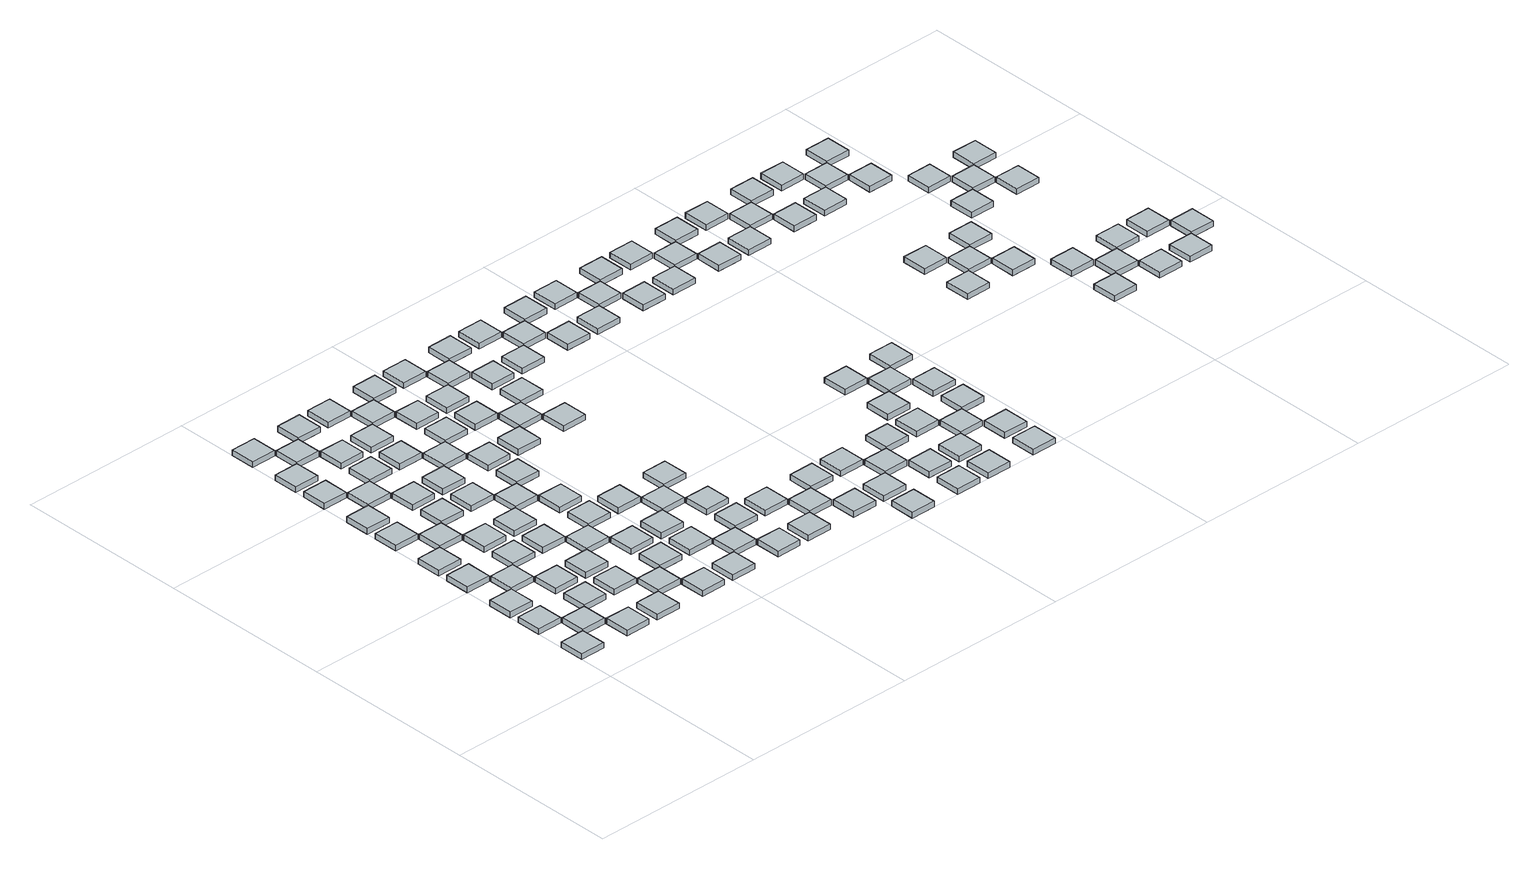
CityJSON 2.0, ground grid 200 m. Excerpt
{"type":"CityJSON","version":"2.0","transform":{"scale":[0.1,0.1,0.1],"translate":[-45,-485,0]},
"CityObjects":{
"object1":{"type":"GenericCityObject","geometry":[{"type":"Solid","lod":"1","boundaries":[[[[0,1,2,3]],[[4,5,1,0]],[[5,6,2,1]],[[6,7,3,2]],[[7,4,0,3]],[[7,6,5,4]]]]}]},
"object2":{"type":"GenericCityObject","geometry":[{"type":"Solid","lod":"1","boundaries":[[[[8,9,10,11]],[[12,13,9,8]],[[13,14,10,9]],[[14,15,11,10]],[[15,12,8,11]],[[15,14,13,12]]]]}]},
"object3":{"type":"GenericCityObject","geometry":[{"type":"Solid","lod":"1","boundaries":[[[[16,17,18,19]],[[20,21,17,16]],[[21,22,18,17]],[[22,23,19,18]],[[23,20,16,19]],[[23,22,21,20]]]]}]},
"object4":{"type":"GenericCityObject","geometry":[{"type":"Solid","lod":"1","boundaries":[[[[24,25,26,27]],[[28,29,25,24]],[[29,30,26,25]],[[30,31,27,26]],[[31,28,24,27]],[[31,30,29,28]]]]}]},
"object5":{"type":"GenericCityObject","geometry":[{"type":"Solid","lod":"1","boundaries":[[[[32,33,34,35]],[[36,37,33,32]],[[37,38,34,33]],[[38,39,35,34]],[[39,36,32,35]],[[39,38,37,36]]]]}]},
"object6":{"type":"GenericCityObject","geometry":[{"type":"Solid","lod":"1","boundaries":[[[[40,41,42,43]],[[44,45,41,40]],[[45,46,42,41]],[[46,47,43,42]],[[47,44,40,43]],[[47,46,45,44]]]]}]},
"object7":{"type":"GenericCityObject","geometry":[{"type":"Solid","lod":"1","boundaries":[[[[48,49,50,51]],[[52,53,49,48]],[[53,54,50,49]],[[54,55,51,50]],[[55,52,48,51]],[[55,54,53,52]]]]}]},
"object8":{"type":"GenericCityObject","geometry":[{"type":"Solid","lod":"1","boundaries":[[[[56,57,58,59]],[[60,61,57,56]],[[61,62,58,57]],[[62,63,59,58]],[[63,60,56,59]],[[63,62,61,60]]]]}]},
"object9":{"type":"GenericCityObject","geometry":[{"type":"Solid","lod":"1","boundaries":[[[[64,65,66,67]],[[68,69,65,64]],[[69,70,66,65]],[[70,71,67,66]],[[71,68,64,67]],[[71,70,69,68]]]]}]},
"object10":{"type":"GenericCityObject","geometry":[{"type":"Solid","lod":"1","boundaries":[[[[72,73,74,75]],[[76,77,73,72]],[[77,78,74,73]],[[78,79,75,74]],[[79,76,72,75]],[[79,78,77,76]]]]}]},
"object11":{"type":"GenericCityObject","geometry":[{"type":"Solid","lod":"1","boundaries":[[[[80,81,82,83]],[[84,85,81,80]],[[85,86,82,81]],[[86,87,83,82]],[[87,84,80,83]],[[87,86,85,84]]]]}]},
"object12":{"type":"GenericCityObject","geometry":[{"type":"Solid","lod":"1","boundaries":[[[[88,89,90,91]],[[92,93,89,88]],[[93,94,90,89]],[[94,95,91,90]],[[95,92,88,91]],[[95,94,93,92]]]]}]},
"object13":{"type":"GenericCityObject","geometry":[{"type":"Solid","lod":"1","boundaries":[[[[96,97,98,99]],[[100,101,97,96]],[[101,102,98,97]],[[102,103,99,98]],[[103,100,96,99]],[[103,102,101,100]]]]}]},
"object14":{"type":"GenericCityObject","geometry":[{"type":"Solid","lod":"1","boundaries":[[[[104,105,106,107]],[[108,109,105,104]],[[109,110,106,105]],[[110,111,107,106]],[[111,108,104,107]],[[111,110,109,108]]]]}]},
"object15":{"type":"GenericCityObject","geometry":[{"type":"Solid","lod":"1","boundaries":[[[[112,113,114,115]],[[116,117,113,112]],[[117,118,114,113]],[[118,119,115,114]],[[119,116,112,115]],[[119,118,117,116]]]]}]},
"object16":{"type":"GenericCityObject","geometry":[{"type":"Solid","lod":"1","boundaries":[[[[120,121,122,123]],[[124,125,121,120]],[[125,126,122,121]],[[126,127,123,122]],[[127,124,120,123]],[[127,126,125,124]]]]}]},
"object17":{"type":"GenericCityObject","geometry":[{"type":"Solid","lod":"1","boundaries":[[[[128,129,130,131]],[[132,133,129,128]],[[133,134,130,129]],[[134,135,131,130]],[[135,132,128,131]],[[135,134,133,132]]]]}]},
"object18":{"type":"GenericCityObject","geometry":[{"type":"Solid","lod":"1","boundaries":[[[[136,137,138,139]],[[140,141,137,136]],[[141,142,138,137]],[[142,143,139,138]],[[143,140,136,139]],[[143,142,141,140]]]]}]},
"object19":{"type":"GenericCityObject","geometry":[{"type":"Solid","lod":"1","boundaries":[[[[144,145,146,147]],[[148,149,145,144]],[[149,150,146,145]],[[150,151,147,146]],[[151,148,144,147]],[[151,150,149,148]]]]}]},
"object20":{"type":"GenericCityObject","geometry":[{"type":"Solid","lod":"1","boundaries":[[[[152,153,154,155]],[[156,157,153,152]],[[157,158,154,153]],[[158,159,155,154]],[[159,156,152,155]],[[159,158,157,156]]]]}]},
"object21":{"type":"GenericCityObject","geometry":[{"type":"Solid","lod":"1","boundaries":[[[[160,161,162,163]],[[164,165,161,160]],[[165,166,162,161]],[[166,167,163,162]],[[167,164,160,163]],[[167,166,165,164]]]]}]},
"object22":{"type":"GenericCityObject","geometry":[{"type":"Solid","lod":"1","boundaries":[[[[168,169,170,171]],[[172,173,169,168]],[[173,174,170,169]],[[174,175,171,170]],[[175,172,168,171]],[[175,174,173,172]]]]}]},
"object23":{"type":"GenericCityObject","geometry":[{"type":"Solid","lod":"1","boundaries":[[[[176,177,178,179]],[[180,181,177,176]],[[181,182,178,177]],[[182,183,179,178]],[[183,180,176,179]],[[183,182,181,180]]]]}]},
"object24":{"type":"GenericCityObject","geometry":[{"type":"Solid","lod":"1","boundaries":[[[[184,185,186,187]],[[188,189,185,184]],[[189,190,186,185]],[[190,191,187,186]],[[191,188,184,187]],[[191,190,189,188]]]]}]},
"object25":{"type":"GenericCityObject","geometry":[{"type":"Solid","lod":"1","boundaries":[[[[192,193,194,195]],[[196,197,193,192]],[[197,198,194,193]],[[198,199,195,194]],[[199,196,192,195]],[[199,198,197,196]]]]}]},
"object26":{"type":"GenericCityObject","geometry":[{"type":"Solid","lod":"1","boundaries":[[[[200,201,202,203]],[[204,205,201,200]],[[205,206,202,201]],[[206,207,203,202]],[[207,204,200,203]],[[207,206,205,204]]]]}]},
"object27":{"type":"GenericCityObject","geometry":[{"type":"Solid","lod":"1","boundaries":[[[[208,209,210,211]],[[212,213,209,208]],[[213,214,210,209]],[[214,215,211,210]],[[215,212,208,211]],[[215,214,213,212]]]]}]},
"object28":{"type":"GenericCityObject","geometry":[{"type":"Solid","lod":"1","boundaries":[[[[216,217,218,219]],[[220,221,217,216]],[[221,222,218,217]],[[222,223,219,218]],[[223,220,216,219]],[[223,222,221,220]]]]}]},
"object29":{"type":"GenericCityObject","geometry":[{"type":"Solid","lod":"1","boundaries":[[[[224,225,226,227]],[[228,229,225,224]],[[229,230,226,225]],[[230,231,227,226]],[[231,228,224,227]],[[231,230,229,228]]]]}]},
"object30":{"type":"GenericCityObject","geometry":[{"type":"Solid","lod":"1","boundaries":[[[[232,233,234,235]],[[236,237,233,232]],[[237,238,234,233]],[[238,239,235,234]],[[239,236,232,235]],[[239,238,237,236]]]]}]},
"object31":{"type":"GenericCityObject","geometry":[{"type":"Solid","lod":"1","boundaries":[[[[240,241,242,243]],[[244,245,241,240]],[[245,246,242,241]],[[246,247,243,242]],[[247,244,240,243]],[[247,246,245,244]]]]}]},
"object32":{"type":"GenericCityObject","geometry":[{"type":"Solid","lod":"1","boundaries":[[[[248,249,250,251]],[[252,253,249,248]],[[253,254,250,249]],[[254,255,251,250]],[[255,252,248,251]],[[255,254,253,252]]]]}]},
"object33":{"type":"GenericCityObject","geometry":[{"type":"Solid","lod":"1","boundaries":[[[[256,257,258,259]],[[260,261,257,256]],[[261,262,258,257]],[[262,263,259,258]],[[263,260,256,259]],[[263,262,261,260]]]]}]},
"object34":{"type":"GenericCityObject","geometry":[{"type":"Solid","lod":"1","boundaries":[[[[264,265,266,267]],[[268,269,265,264]],[[269,270,266,265]],[[270,271,267,266]],[[271,268,264,267]],[[271,270,269,268]]]]}]},
"object35":{"type":"GenericCityObject","geometry":[{"type":"Solid","lod":"1","boundaries":[[[[272,273,274,275]],[[276,277,273,272]],[[277,278,274,273]],[[278,279,275,274]],[[279,276,272,275]],[[279,278,277,276]]]]}]},
"object36":{"type":"GenericCityObject","geometry":[{"type":"Solid","lod":"1","boundaries":[[[[280,281,282,283]],[[284,285,281,280]],[[285,286,282,281]],[[286,287,283,282]],[[287,284,280,283]],[[287,286,285,284]]]]}]},
"object37":{"type":"GenericCityObject","geometry":[{"type":"Solid","lod":"1","boundaries":[[[[288,289,290,291]],[[292,293,289,288]],[[293,294,290,289]],[[294,295,291,290]],[[295,292,288,291]],[[295,294,293,292]]]]}]},
"object38":{"type":"GenericCityObject","geometry":[{"type":"Solid","lod":"1","boundaries":[[[[296,297,298,299]],[[300,301,297,296]],[[301,302,298,297]],[[302,303,299,298]],[[303,300,296,299]],[[303,302,301,300]]]]}]},
"object39":{"type":"GenericCityObject","geometry":[{"type":"Solid","lod":"1","boundaries":[[[[304,305,306,307]],[[308,309,305,304]],[[309,310,306,305]],[[310,311,307,306]],[[311,308,304,307]],[[311,310,309,308]]]]}]},
"object40":{"type":"GenericCityObject","geometry":[{"type":"Solid","lod":"1","boundaries":[[[[312,313,314,315]],[[316,317,313,312]],[[317,318,314,313]],[[318,319,315,314]],[[319,316,312,315]],[[319,318,317,316]]]]}]},
"object41":{"type":"GenericCityObject","geometry":[{"type":"Solid","lod":"1","boundaries":[[[[320,321,322,323]],[[324,325,321,320]],[[325,326,322,321]],[[326,327,323,322]],[[327,324,320,323]],[[327,326,325,324]]]]}]},
"object42":{"type":"GenericCityObject","geometry":[{"type":"Solid","lod":"1","boundaries":[[[[328,329,330,331]],[[332,333,329,328]],[[333,334,330,329]],[[334,335,331,330]],[[335,332,328,331]],[[335,334,333,332]]]]}]},
"object43":{"type":"GenericCityObject","geometry":[{"type":"Solid","lod":"1","boundaries":[[[[336,337,338,339]],[[340,341,337,336]],[[341,342,338,337]],[[342,343,339,338]],[[343,340,336,339]],[[343,342,341,340]]]]}]},
"object44":{"type":"GenericCityObject","geometry":[{"type":"Solid","lod":"1","boundaries":[[[[344,345,346,347]],[[348,349,345,344]],[[349,350,346,345]],[[350,351,347,346]],[[351,348,344,347]],[[351,350,349,348]]]]}]},
"object45":{"type":"GenericCityObject","geometry":[{"type":"Solid","lod":"1","boundaries":[[[[352,353,354,355]],[[356,357,353,352]],[[357,358,354,353]],[[358,359,355,354]],[[359,356,352,355]],[[359,358,357,356]]]]}]},
"object46":{"type":"GenericCityObject","geometry":[{"type":"Solid","lod":"1","boundaries":[[[[360,361,362,363]],[[364,365,361,360]],[[365,366,362,361]],[[366,367,363,362]],[[367,364,360,363]],[[367,366,365,364]]]]}]},
"object47":{"type":"GenericCityObject","geometry":[{"type":"Solid","lod":"1","boundaries":[[[[368,369,370,371]],[[372,373,369,368]],[[373,374,370,369]],[[374,375,371,370]],[[375,372,368,371]],[[375,374,373,372]]]]}]},
"object48":{"type":"GenericCityObject","geometry":[{"type":"Solid","lod":"1","boundaries":[[[[376,377,378,379]],[[380,381,377,376]],[[381,382,378,377]],[[382,383,379,378]],[[383,380,376,379]],[[383,382,381,380]]]]}]},
"object49":{"type":"GenericCityObject","geometry":[{"type":"Solid","lod":"1","boundaries":[[[[384,385,386,387]],[[388,389,385,384]],[[389,390,386,385]],[[390,391,387,386]],[[391,388,384,387]],[[391,390,389,388]]]]}]},
"object50":{"type":"GenericCityObject","geometry":[{"type":"Solid","lod":"1","boundaries":[[[[392,393,394,395]],[[396,397,393,392]],[[397,398,394,393]],[[398,399,395,394]],[[399,396,392,395]],[[399,398,397,396]]]]}]},
"object51":{"type":"GenericCityObject","geometry":[{"type":"Solid","lod":"1","boundaries":[[[[400,401,402,403]],[[404,405,401,400]],[[405,406,402,401]],[[406,407,403,402]],[[407,404,400,403]],[[407,406,405,404]]]]}]},
"object52":{"type":"GenericCityObject","geometry":[{"type":"Solid","lod":"1","boundaries":[[[[408,409,410,411]],[[412,413,409,408]],[[413,414,410,409]],[[414,415,411,410]],[[415,412,408,411]],[[415,414,413,412]]]]}]},
"object53":{"type":"GenericCityObject","geometry":[{"type":"Solid","lod":"1","boundaries":[[[[416,417,418,419]],[[420,421,417,416]],[[421,422,418,417]],[[422,423,419,418]],[[423,420,416,419]],[[423,422,421,420]]]]}]},
"object54":{"type":"GenericCityObject","geometry":[{"type":"Solid","lod":"1","boundaries":[[[[424,425,426,427]],[[428,429,425,424]],[[429,430,426,425]],[[430,431,427,426]],[[431,428,424,427]],[[431,430,429,428]]]]}]},
"object55":{"type":"GenericCityObject","geometry":[{"type":"Solid","lod":"1","boundaries":[[[[432,433,434,435]],[[436,437,433,432]],[[437,438,434,433]],[[438,439,435,434]],[[439,436,432,435]],[[439,438,437,436]]]]}]},
"object56":{"type":"GenericCityObject","geometry":[{"type":"Solid","lod":"1","boundaries":[[[[440,441,442,443]],[[444,445,441,440]],[[445,446,442,441]],[[446,447,443,442]],[[447,444,440,443]],[[447,446,445,444]]]]}]},
"object57":{"type":"GenericCityObject","geometry":[{"type":"Solid","lod":"1","boundaries":[[[[448,449,450,451]],[[452,453,449,448]],[[453,454,450,449]],[[454,455,451,450]],[[455,452,448,451]],[[455,454,453,452]]]]}]},
"object58":{"type":"GenericCityObject","geometry":[{"type":"Solid","lod":"1","boundaries":[[[[456,457,458,459]],[[460,461,457,456]],[[461,462,458,457]],[[462,463,459,458]],[[463,460,456,459]],[[463,462,461,460]]]]}]},
"object59":{"type":"GenericCityObject","geometry":[{"type":"Solid","lod":"1","boundaries":[[[[464,465,466,467]],[[468,469,465,464]],[[469,470,466,465]],[[470,471,467,466]],[[471,468,464,467]],[[471,470,469,468]]]]}]},
"object60":{"type":"GenericCityObject","geometry":[{"type":"Solid","lod":"1","boundaries":[[[[472,473,474,475]],[[476,477,473,472]],[[477,478,474,473]],[[478,479,475,474]],[[479,476,472,475]],[[479,478,477,476]]]]}]},
"object61":{"type":"GenericCityObject","geometry":[{"type":"Solid","lod":"1","boundaries":[[[[480,481,482,483]],[[484,485,481,480]],[[485,486,482,481]],[[486,487,483,482]],[[487,484,480,483]],[[487,486,485,484]]]]}]},
"object62":{"type":"GenericCityObject","geometry":[{"type":"Solid","lod":"1","boundaries":[[[[488,489,490,491]],[[492,493,489,488]],[[493,494,490,489]],[[494,495,491,490]],[[495,492,488,491]],[[495,494,493,492]]]]}]},
"object63":{"type":"GenericCityObject","geometry":[{"type":"Solid","lod":"1","boundaries":[[[[496,497,498,499]],[[500,501,497,496]],[[501,502,498,497]],[[502,503,499,498]],[[503,500,496,499]],[[503,502,501,500]]]]}]},
"object64":{"type":"GenericCityObject","geometry":[{"type":"Solid","lod":"1","boundaries":[[[[504,505,506,507]],[[508,509,505,504]],[[509,510,506,505]],[[510,511,507,506]],[[511,508,504,507]],[[511,510,509,508]]]]}]},
"object65":{"type":"GenericCityObject","geometry":[{"type":"Solid","lod":"1","boundaries":[[[[512,513,514,515]],[[516,517,513,512]],[[517,518,514,513]],[[518,519,515,514]],[[519,516,512,515]],[[519,518,517,516]]]]}]},
"object66":{"type":"GenericCityObject","geometry":[{"type":"Solid","lod":"1","boundaries":[[[[520,521,522,523]],[[524,525,521,520]],[[525,526,522,521]],[[526,527,523,522]],[[527,524,520,523]],[[527,526,525,524]]]]}]},
"object67":{"type":"GenericCityObject","geometry":[{"type":"Solid","lod":"1","boundaries":[[[[528,529,530,531]],[[532,533,529,528]],[[533,534,530,529]],[[534,535,531,530]],[[535,532,528,531]],[[535,534,533,532]]]]}]},
"object68":{"type":"GenericCityObject","geometry":[{"type":"Solid","lod":"1","boundaries":[[[[536,537,538,539]],[[540,541,537,536]],[[541,542,538,537]],[[542,543,539,538]],[[543,540,536,539]],[[543,542,541,540]]]]}]},
"object69":{"type":"GenericCityObject","geometry":[{"type":"Solid","lod":"1","boundaries":[[[[544,545,546,547]],[[548,549,545,544]],[[549,550,546,545]],[[550,551,547,546]],[[551,548,544,547]],[[551,550,549,548]]]]}]},
"object70":{"type":"GenericCityObject","geometry":[{"type":"Solid","lod":"1","boundaries":[[[[552,553,554,555]],[[556,557,553,552]],[[557,558,554,553]],[[558,559,555,554]],[[559,556,552,555]],[[559,558,557,556]]]]}]},
"object71":{"type":"GenericCityObject","geometry":[{"type":"Solid","lod":"1","boundaries":[[[[560,561,562,563]],[[564,565,561,560]],[[565,566,562,561]],[[566,567,563,562]],[[567,564,560,563]],[[567,566,565,564]]]]}]},
"object72":{"type":"GenericCityObject","geometry":[{"type":"Solid","lod":"1","boundaries":[[[[568,569,570,571]],[[572,573,569,568]],[[573,574,570,569]],[[574,575,571,570]],[[575,572,568,571]],[[575,574,573,572]]]]}]},
"object73":{"type":"GenericCityObject","geometry":[{"type":"Solid","lod":"1","boundaries":[[[[576,577,578,579]],[[580,581,577,576]],[[581,582,578,577]],[[582,583,579,578]],[[583,580,576,579]],[[583,582,581,580]]]]}]},
"object74":{"type":"GenericCityObject","geometry":[{"type":"Solid","lod":"1","boundaries":[[[[584,585,586,587]],[[588,589,585,584]],[[589,590,586,585]],[[590,591,587,586]],[[591,588,584,587]],[[591,590,589,588]]]]}]},
"object75":{"type":"GenericCityObject","geometry":[{"type":"Solid","lod":"1","boundaries":[[[[592,593,594,595]],[[596,597,593,592]],[[597,598,594,593]],[[598,599,595,594]],[[599,596,592,595]],[[599,598,597,596]]]]}]},
"object76":{"type":"GenericCityObject","geometry":[{"type":"Solid","lod":"1","boundaries":[[[[600,601,602,603]],[[604,605,601,600]],[[605,606,602,601]],[[606,607,603,602]],[[607,604,600,603]],[[607,606,605,604]]]]}]},
"object77":{"type":"GenericCityObject","geometry":[{"type":"Solid","lod":"1","boundaries":[[[[608,609,610,611]],[[612,613,609,608]],[[613,614,610,609]],[[614,615,611,610]],[[615,612,608,611]],[[615,614,613,612]]]]}]},
"object78":{"type":"GenericCityObject","geometry":[{"type":"Solid","lod":"1","boundaries":[[[[616,617,618,619]],[[620,621,617,616]],[[621,622,618,617]],[[622,623,619,618]],[[623,620,616,619]],[[623,622,621,620]]]]}]},
"object79":{"type":"GenericCityObject","geometry":[{"type":"Solid","lod":"1","boundaries":[[[[624,625,626,627]],[[628,629,625,624]],[[629,630,626,625]],[[630,631,627,626]],[[631,628,624,627]],[[631,630,629,628]]]]}]},
"object80":{"type":"GenericCityObject","geometry":[{"type":"Solid","lod":"1","boundaries":[[[[632,633,634,635]],[[636,637,633,632]],[[637,638,634,633]],[[638,639,635,634]],[[639,636,632,635]],[[639,638,637,636]]]]}]},
"object81":{"type":"GenericCityObject","geometry":[{"type":"Solid","lod":"1","boundaries":[[[[640,641,642,643]],[[644,645,641,640]],[[645,646,642,641]],[[646,647,643,642]],[[647,644,640,643]],[[647,646,645,644]]]]}]},
"object82":{"type":"GenericCityObject","geometry":[{"type":"Solid","lod":"1","boundaries":[[[[648,649,650,651]],[[652,653,649,648]],[[653,654,650,649]],[[654,655,651,650]],[[655,652,648,651]],[[655,654,653,652]]]]}]},
"object83":{"type":"GenericCityObject","geometry":[{"type":"Solid","lod":"1","boundaries":[[[[656,657,658,659]],[[660,661,657,656]],[[661,662,658,657]],[[662,663,659,658]],[[663,660,656,659]],[[663,662,661,660]]]]}]},
"object84":{"type":"GenericCityObject","geometry":[{"type":"Solid","lod":"1","boundaries":[[[[664,665,666,667]],[[668,669,665,664]],[[669,670,666,665]],[[670,671,667,666]],[[671,668,664,667]],[[671,670,669,668]]]]}]},
"object85":{"type":"GenericCityObject","geometry":[{"type":"Solid","lod":"1","boundaries":[[[[672,673,674,675]],[[676,677,673,672]],[[677,678,674,673]],[[678,679,675,674]],[[679,676,672,675]],[[679,678,677,676]]]]}]},
"object86":{"type":"GenericCityObject","geometry":[{"type":"Solid","lod":"1","boundaries":[[[[680,681,682,683]],[[684,685,681,680]],[[685,686,682,681]],[[686,687,683,682]],[[687,684,680,683]],[[687,686,685,684]]]]}]},
"object87":{"type":"GenericCityObject","geometry":[{"type":"Solid","lod":"1","boundaries":[[[[688,689,690,691]],[[692,693,689,688]],[[693,694,690,689]],[[694,695,691,690]],[[695,692,688,691]],[[695,694,693,692]]]]}]},
"object88":{"type":"GenericCityObject","geometry":[{"type":"Solid","lod":"1","boundaries":[[[[696,697,698,699]],[[700,701,697,696]],[[701,702,698,697]],[[702,703,699,698]],[[703,700,696,699]],[[703,702,701,700]]]]}]},
"object89":{"type":"GenericCityObject","geometry":[{"type":"Solid","lod":"1","boundaries":[[[[704,705,706,707]],[[708,709,705,704]],[[709,710,706,705]],[[710,711,707,706]],[[711,708,704,707]],[[711,710,709,708]]]]}]},
"object90":{"type":"GenericCityObject","geometry":[{"type":"Solid","lod":"1","boundaries":[[[[712,713,714,715]],[[716,717,713,712]],[[717,718,714,713]],[[718,719,715,714]],[[719,716,712,715]],[[719,718,717,716]]]]}]},
"object91":{"type":"GenericCityObject","geometry":[{"type":"Solid","lod":"1","boundaries":[[[[720,721,722,723]],[[724,725,721,720]],[[725,726,722,721]],[[726,727,723,722]],[[727,724,720,723]],[[727,726,725,724]]]]}]},
"object92":{"type":"GenericCityObject","geometry":[{"type":"Solid","lod":"1","boundaries":[[[[728,729,730,731]],[[732,733,729,728]],[[733,734,730,729]],[[734,735,731,730]],[[735,732,728,731]],[[735,734,733,732]]]]}]},
"object93":{"type":"GenericCityObject","geometry":[{"type":"Solid","lod":"1","boundaries":[[[[736,737,738,739]],[[740,741,737,736]],[[741,742,738,737]],[[742,743,739,738]],[[743,740,736,739]],[[743,742,741,740]]]]}]},
"object94":{"type":"GenericCityObject","geometry":[{"type":"Solid","lod":"1","boundaries":[[[[744,745,746,747]],[[748,749,745,744]],[[749,750,746,745]],[[750,751,747,746]],[[751,748,744,747]],[[751,750,749,748]]]]}]},
"object95":{"type":"GenericCityObject","geometry":[{"type":"Solid","lod":"1","boundaries":[[[[752,753,754,755]],[[756,757,753,752]],[[757,758,754,753]],[[758,759,755,754]],[[759,756,752,755]],[[759,758,757,756]]]]}]},
"object96":{"type":"GenericCityObject","geometry":[{"type":"Solid","lod":"1","boundaries":[[[[760,761,762,763]],[[764,765,761,760]],[[765,766,762,761]],[[766,767,763,762]],[[767,764,760,763]],[[767,766,765,764]]]]}]},
"object97":{"type":"GenericCityObject","geometry":[{"type":"Solid","lod":"1","boundaries":[[[[768,769,770,771]],[[772,773,769,768]],[[773,774,770,769]],[[774,775,771,770]],[[775,772,768,771]],[[775,774,773,772]]]]}]},
"object98":{"type":"GenericCityObject","geometry":[{"type":"Solid","lod":"1","boundaries":[[[[776,777,778,779]],[[780,781,777,776]],[[781,782,778,777]],[[782,783,779,778]],[[783,780,776,779]],[[783,782,781,780]]]]}]},
"object99":{"type":"GenericCityObject","geometry":[{"type":"Solid","lod":"1","boundaries":[[[[784,785,786,787]],[[788,789,785,784]],[[789,790,786,785]],[[790,791,787,786]],[[791,788,784,787]],[[791,790,789,788]]]]}]},
"object100":{"type":"GenericCityObject","geometry":[{"type":"Solid","lod":"1","boundaries":[[[[792,793,794,795]],[[796,797,793,792]],[[797,798,794,793]],[[798,799,795,794]],[[799,796,792,795]],[[799,798,797,796]]]]}]},
"object101":{"type":"GenericCityObject","geometry":[{"type":"Solid","lod":"1","boundaries":[[[[800,801,802,803]],[[804,805,801,800]],[[805,806,802,801]],[[806,807,803,802]],[[807,804,800,803]],[[807,806,805,804]]]]}]},
"object102":{"type":"GenericCityObject","geometry":[{"type":"Solid","lod":"1","boundaries":[[[[808,809,810,811]],[[812,813,809,808]],[[813,814,810,809]],[[814,815,811,810]],[[815,812,808,811]],[[815,814,813,812]]]]}]},
"object103":{"type":"GenericCityObject","geometry":[{"type":"Solid","lod":"1","boundaries":[[[[816,817,818,819]],[[820,821,817,816]],[[821,822,818,817]],[[822,823,819,818]],[[823,820,816,819]],[[823,822,821,820]]]]}]},
"object104":{"type":"GenericCityObject","geometry":[{"type":"Solid","lod":"1","boundaries":[[[[824,825,826,827]],[[828,829,825,824]],[[829,830,826,825]],[[830,831,827,826]],[[831,828,824,827]],[[831,830,829,828]]]]}]},
"object105":{"type":"GenericCityObject","geometry":[{"type":"Solid","lod":"1","boundaries":[[[[832,833,834,835]],[[836,837,833,832]],[[837,838,834,833]],[[838,839,835,834]],[[839,836,832,835]],[[839,838,837,836]]]]}]},
"object106":{"type":"GenericCityObject","geometry":[{"type":"Solid","lod":"1","boundaries":[[[[840,841,842,843]],[[844,845,841,840]],[[845,846,842,841]],[[846,847,843,842]],[[847,844,840,843]],[[847,846,845,844]]]]}]},
"object107":{"type":"GenericCityObject","geometry":[{"type":"Solid","lod":"1","boundaries":[[[[848,849,850,851]],[[852,853,849,848]],[[853,854,850,849]],[[854,855,851,850]],[[855,852,848,851]],[[855,854,853,852]]]]}]},
"object108":{"type":"GenericCityObject","geometry":[{"type":"Solid","lod":"1","boundaries":[[[[856,857,858,859]],[[860,861,857,856]],[[861,862,858,857]],[[862,863,859,858]],[[863,860,856,859]],[[863,862,861,860]]]]}]},
"object109":{"type":"GenericCityObject","geometry":[{"type":"Solid","lod":"1","boundaries":[[[[864,865,866,867]],[[868,869,865,864]],[[869,870,866,865]],[[870,871,867,866]],[[871,868,864,867]],[[871,870,869,868]]]]}]},
"object110":{"type":"GenericCityObject","geometry":[{"type":"Solid","lod":"1","boundaries":[[[[872,873,874,875]],[[876,877,873,872]],[[877,878,874,873]],[[878,879,875,874]],[[879,876,872,875]],[[879,878,877,876]]]]}]},
"object111":{"type":"GenericCityObject","geometry":[{"type":"Solid","lod":"1","boundaries":[[[[880,881,882,883]],[[884,885,881,880]],[[885,886,882,881]],[[886,887,883,882]],[[887,884,880,883]],[[887,886,885,884]]]]}]},
"object112":{"type":"GenericCityObject","geometry":[{"type":"Solid","lod":"1","boundaries":[[[[888,889,890,891]],[[892,893,889,888]],[[893,894,890,889]],[[894,895,891,890]],[[895,892,888,891]],[[895,894,893,892]]]]}]},
"object113":{"type":"GenericCityObject","geometry":[{"type":"Solid","lod":"1","boundaries":[[[[896,897,898,899]],[[900,901,897,896]],[[901,902,898,897]],[[902,903,899,898]],[[903,900,896,899]],[[903,902,901,900]]]]}]},
"object114":{"type":"GenericCityObject","geometry":[{"type":"Solid","lod":"1","boundaries":[[[[904,905,906,907]],[[908,909,905,904]],[[909,910,906,905]],[[910,911,907,906]],[[911,908,904,907]],[[911,910,909,908]]]]}]},
"object115":{"type":"GenericCityObject","geometry":[{"type":"Solid","lod":"1","boundaries":[[[[912,913,914,915]],[[916,917,913,912]],[[917,918,914,913]],[[918,919,915,914]],[[919,916,912,915]],[[919,918,917,916]]]]}]},
"object116":{"type":"GenericCityObject","geometry":[{"type":"Solid","lod":"1","boundaries":[[[[920,921,922,923]],[[924,925,921,920]],[[925,926,922,921]],[[926,927,923,922]],[[927,924,920,923]],[[927,926,925,924]]]]}]},
"object117":{"type":"GenericCityObject","geometry":[{"type":"Solid","lod":"1","boundaries":[[[[928,929,930,931]],[[932,933,929,928]],[[933,934,930,929]],[[934,935,931,930]],[[935,932,928,931]],[[935,934,933,932]]]]}]},
"object118":{"type":"GenericCityObject","geometry":[{"type":"Solid","lod":"1","boundaries":[[[[936,937,938,939]],[[940,941,937,936]],[[941,942,938,937]],[[942,943,939,938]],[[943,940,936,939]],[[943,942,941,940]]]]}]},
"object119":{"type":"GenericCityObject","geometry":[{"type":"Solid","lod":"1","boundaries":[[[[944,945,946,947]],[[948,949,945,944]],[[949,950,946,945]],[[950,951,947,946]],[[951,948,944,947]],[[951,950,949,948]]]]}]},
"object120":{"type":"GenericCityObject","geometry":[{"type":"Solid","lod":"1","boundaries":[[[[952,953,954,955]],[[956,957,953,952]],[[957,958,954,953]],[[958,959,955,954]],[[959,956,952,955]],[[959,958,957,956]]]]}]},
"object121":{"type":"GenericCityObject","geometry":[{"type":"Solid","lod":"1","boundaries":[[[[960,961,962,963]],[[964,965,961,960]],[[965,966,962,961]],[[966,967,963,962]],[[967,964,960,963]],[[967,966,965,964]]]]}]},
"object122":{"type":"GenericCityObject","geometry":[{"type":"Solid","lod":"1","boundaries":[[[[968,969,970,971]],[[972,973,969,968]],[[973,974,970,969]],[[974,975,971,970]],[[975,972,968,971]],[[975,974,973,972]]]]}]},
"object123":{"type":"GenericCityObject","geometry":[{"type":"Solid","lod":"1","boundaries":[[[[976,977,978,979]],[[980,981,977,976]],[[981,982,978,977]],[[982,983,979,978]],[[983,980,976,979]],[[983,982,981,980]]]]}]},
"object124":{"type":"GenericCityObject","geometry":[{"type":"Solid","lod":"1","boundaries":[[[[984,985,986,987]],[[988,989,985,984]],[[989,990,986,985]],[[990,991,987,986]],[[991,988,984,987]],[[991,990,989,988]]]]}]},
"object125":{"type":"GenericCityObject","geometry":[{"type":"Solid","lod":"1","boundaries":[[[[992,993,994,995]],[[996,997,993,992]],[[997,998,994,993]],[[998,999,995,994]],[[999,996,992,995]],[[999,998,997,996]]]]}]},
"object126":{"type":"GenericCityObject","geometry":[{"type":"Solid","lod":"1","boundaries":[[[[1000,1001,1002,1003]],[[1004,1005,1001,1000]],[[1005,1006,1002,1001]],[[1006,1007,1003,1002]],[[1007,1004,1000,1003]],[[1007,1006,1005,1004]]]]}]},
"object127":{"type":"GenericCityObject","geometry":[{"type":"Solid","lod":"1","boundaries":[[[[1008,1009,1010,1011]],[[1012,1013,1009,1008]],[[1013,1014,1010,1009]],[[1014,1015,1011,1010]],[[1015,1012,1008,1011]],[[1015,1014,1013,1012]]]]}]},
"object128":{"type":"GenericCityObject","geometry":[{"type":"Solid","lod":"1","boundaries":[[[[1016,1017,1018,1019]],[[1020,1021,1017,1016]],[[1021,1022,1018,1017]],[[1022,1023,1019,1018]],[[1023,1020,1016,1019]],[[1023,1022,1021,1020]]]]}]},
"object129":{"type":"GenericCityObject","geometry":[{"type":"Solid","lod":"1","boundaries":[[[[1024,1025,1026,1027]],[[1028,1029,1025,1024]],[[1029,1030,1026,1025]],[[1030,1031,1027,1026]],[[1031,1028,1024,1027]],[[1031,1030,1029,1028]]]]}]},
"object130":{"type":"GenericCityObject","geometry":[{"type":"Solid","lod":"1","boundaries":[[[[1032,1033,1034,1035]],[[1036,1037,1033,1032]],[[1037,1038,1034,1033]],[[1038,1039,1035,1034]],[[1039,1036,1032,1035]],[[1039,1038,1037,1036]]]]}]},
"object131":{"type":"GenericCityObject","geometry":[{"type":"Solid","lod":"1","boundaries":[[[[1040,1041,1042,1043]],[[1044,1045,1041,1040]],[[1045,1046,1042,1041]],[[1046,1047,1043,1042]],[[1047,1044,1040,1043]],[[1047,1046,1045,1044]]]]}]},
"object132":{"type":"GenericCityObject","geometry":[{"type":"Solid","lod":"1","boundaries":[[[[1048,1049,1050,1051]],[[1052,1053,1049,1048]],[[1053,1054,1050,1049]],[[1054,1055,1051,1050]],[[1055,1052,1048,1051]],[[1055,1054,1053,1052]]]]}]},
"object133":{"type":"GenericCityObject","geometry":[{"type":"Solid","lod":"1","boundaries":[[[[1056,1057,1058,1059]],[[1060,1061,1057,1056]],[[1061,1062,1058,1057]],[[1062,1063,1059,1058]],[[1063,1060,1056,1059]],[[1063,1062,1061,1060]]]]}]},
"object134":{"type":"GenericCityObject","geometry":[{"type":"Solid","lod":"1","boundaries":[[[[1064,1065,1066,1067]],[[1068,1069,1065,1064]],[[1069,1070,1066,1065]],[[1070,1071,1067,1066]],[[1071,1068,1064,1067]],[[1071,1070,1069,1068]]]]}]},
"object135":{"type":"GenericCityObject","geometry":[{"type":"Solid","lod":"1","boundaries":[[[[1072,1073,1074,1075]],[[1076,1077,1073,1072]],[[1077,1078,1074,1073]],[[1078,1079,1075,1074]],[[1079,1076,1072,1075]],[[1079,1078,1077,1076]]]]}]},
"object136":{"type":"GenericCityObject","geometry":[{"type":"Solid","lod":"1","boundaries":[[[[1080,1081,1082,1083]],[[1084,1085,1081,1080]],[[1085,1086,1082,1081]],[[1086,1087,1083,1082]],[[1087,1084,1080,1083]],[[1087,1086,1085,1084]]]]}]},
"object137":{"type":"GenericCityObject","geometry":[{"type":"Solid","lod":"1","boundaries":[[[[1088,1089,1090,1091]],[[1092,1093,1089,1088]],[[1093,1094,1090,1089]],[[1094,1095,1091,1090]],[[1095,1092,1088,1091]],[[1095,1094,1093,1092]]]]}]}
},
"vertices":[
[0,400,0],[289,400,0],[289,689,0],[0,689,0],[0,400,65],[289,400,65],[289,689,65],[0,689,65],
[0,1000,0],[289,1000,0],[289,1289,0],[0,1289,0],[0,1000,65],[289,1000,65],[289,1289,65],[0,1289,65],
[0,1400,0],[289,1400,0],[289,1689,0],[0,1689,0],[0,1400,65],[289,1400,65],[289,1689,65],[0,1689,65],
[300,700,0],[589,700,0],[589,989,0],[300,989,0],[300,700,65],[589,700,65],[589,989,65],[300,989,65],
[0,2000,0],[289,2000,0],[289,2289,0],[0,2289,0],[0,2000,65],[289,2000,65],[289,2289,65],[0,2289,65],
[0,2400,0],[289,2400,0],[289,2689,0],[0,2689,0],[0,2400,65],[289,2400,65],[289,2689,65],[0,2689,65],
[600,400,0],[889,400,0],[889,689,0],[600,689,0],[600,400,65],[889,400,65],[889,689,65],[600,689,65],
[300,1700,0],[589,1700,0],[589,1989,0],[300,1989,0],[300,1700,65],[589,1700,65],[589,1989,65],[300,1989,65],
[600,1000,0],[889,1000,0],[889,1289,0],[600,1289,0],[600,1000,65],[889,1000,65],[889,1289,65],[600,1289,65],
[0,3000,0],[289,3000,0],[289,3289,0],[0,3289,0],[0,3000,65],[289,3000,65],[289,3289,65],[0,3289,65],
[600,1400,0],[889,1400,0],[889,1689,0],[600,1689,0],[600,1400,65],[889,1400,65],[889,1689,65],[600,1689,65],
[0,3400,0],[289,3400,0],[289,3689,0],[0,3689,0],[0,3400,65],[289,3400,65],[289,3689,65],[0,3689,65],
[300,2700,0],[589,2700,0],[589,2989,0],[300,2989,0],[300,2700,65],[589,2700,65],[589,2989,65],[300,2989,65],
[1000,400,0],[1289,400,0],[1289,689,0],[1000,689,0],[1000,400,65],[1289,400,65],[1289,689,65],[1000,689,65],
[600,2000,0],[889,2000,0],[889,2289,0],[600,2289,0],[600,2000,65],[889,2000,65],[889,2289,65],[600,2289,65],
[0,4000,0],[289,4000,0],[289,4289,0],[0,4289,0],[0,4000,65],[289,4000,65],[289,4289,65],[0,4289,65],
[1000,1000,0],[1289,1000,0],[1289,1289,0],[1000,1289,0],[1000,1000,65],[1289,1000,65],[1289,1289,65],[1000,1289,65],
[600,2400,0],[889,2400,0],[889,2689,0],[600,2689,0],[600,2400,65],[889,2400,65],[889,2689,65],[600,2689,65],
[0,4400,0],[289,4400,0],[289,4689,0],[0,4689,0],[0,4400,65],[289,4400,65],[289,4689,65],[0,4689,65],
[300,3700,0],[589,3700,0],[589,3989,0],[300,3989,0],[300,3700,65],[589,3700,65],[589,3989,65],[300,3989,65],
[1000,1400,0],[1289,1400,0],[1289,1689,0],[1000,1689,0],[1000,1400,65],[1289,1400,65],[1289,1689,65],[1000,1689,65],
[0,5000,0],[289,5000,0],[289,5289,0],[0,5289,0],[0,5000,65],[289,5000,65],[289,5289,65],[0,5289,65],
[600,3000,0],[889,3000,0],[889,3289,0],[600,3289,0],[600,3000,65],[889,3000,65],[889,3289,65],[600,3289,65],
[1300,700,0],[1589,700,0],[1589,989,0],[1300,989,0],[1300,700,65],[1589,700,65],[1589,989,65],[1300,989,65],
[1000,2000,0],[1289,2000,0],[1289,2289,0],[1000,2289,0],[1000,2000,65],[1289,2000,65],[1289,2289,65],[1000,2289,65],
[600,3400,0],[889,3400,0],[889,3689,0],[600,3689,0],[600,3400,65],[889,3400,65],[889,3689,65],[600,3689,65],
[300,4700,0],[589,4700,0],[589,4989,0],[300,4989,0],[300,4700,65],[589,4700,65],[589,4989,65],[300,4989,65],
[1600,400,0],[1889,400,0],[1889,689,0],[1600,689,0],[1600,400,65],[1889,400,65],[1889,689,65],[1600,689,65],
[1000,2400,0],[1289,2400,0],[1289,2689,0],[1000,2689,0],[1000,2400,65],[1289,2400,65],[1289,2689,65],[1000,2689,65],
[600,4000,0],[889,4000,0],[889,4289,0],[600,4289,0],[600,4000,65],[889,4000,65],[889,4289,65],[600,4289,65],
[1300,1700,0],[1589,1700,0],[1589,1989,0],[1300,1989,0],[1300,1700,65],[1589,1700,65],[1589,1989,65],[1300,1989,65],
[1600,1000,0],[1889,1000,0],[1889,1289,0],[1600,1289,0],[1600,1000,65],[1889,1000,65],[1889,1289,65],[1600,1289,65],
[1000,3000,0],[1289,3000,0],[1289,3289,0],[1000,3289,0],[1000,3000,65],[1289,3000,65],[1289,3289,65],[1000,3289,65],
[600,4400,0],[889,4400,0],[889,4689,0],[600,4689,0],[600,4400,65],[889,4400,65],[889,4689,65],[600,4689,65],
[1600,1400,0],[1889,1400,0],[1889,1689,0],[1600,1689,0],[1600,1400,65],[1889,1400,65],[1889,1689,65],[1600,1689,65],
[1000,3400,0],[1289,3400,0],[1289,3689,0],[1000,3689,0],[1000,3400,65],[1289,3400,65],[1289,3689,65],[1000,3689,65],
[600,5000,0],[889,5000,0],[889,5289,0],[600,5289,0],[600,5000,65],[889,5000,65],[889,5289,65],[600,5289,65],
[1300,2700,0],[1589,2700,0],[1589,2989,0],[1300,2989,0],[1300,2700,65],[1589,2700,65],[1589,2989,65],[1300,2989,65],
[2000,400,0],[2289,400,0],[2289,689,0],[2000,689,0],[2000,400,65],[2289,400,65],[2289,689,65],[2000,689,65],
[1600,2000,0],[1889,2000,0],[1889,2289,0],[1600,2289,0],[1600,2000,65],[1889,2000,65],[1889,2289,65],[1600,2289,65],
[1000,4000,0],[1289,4000,0],[1289,4289,0],[1000,4289,0],[1000,4000,65],[1289,4000,65],[1289,4289,65],[1000,4289,65],
[2000,1000,0],[2289,1000,0],[2289,1289,0],[2000,1289,0],[2000,1000,65],[2289,1000,65],[2289,1289,65],[2000,1289,65],
[1600,2400,0],[1889,2400,0],[1889,2689,0],[1600,2689,0],[1600,2400,65],[1889,2400,65],[1889,2689,65],[1600,2689,65],
[1000,4400,0],[1289,4400,0],[1289,4689,0],[1000,4689,0],[1000,4400,65],[1289,4400,65],[1289,4689,65],[1000,4689,65],
[1300,3700,0],[1589,3700,0],[1589,3989,0],[1300,3989,0],[1300,3700,65],[1589,3700,65],[1589,3989,65],[1300,3989,65],
[2000,1400,0],[2289,1400,0],[2289,1689,0],[2000,1689,0],[2000,1400,65],[2289,1400,65],[2289,1689,65],[2000,1689,65],
[1600,3000,0],[1889,3000,0],[1889,3289,0],[1600,3289,0],[1600,3000,65],[1889,3000,65],[1889,3289,65],[1600,3289,65],
[1000,5000,0],[1289,5000,0],[1289,5289,0],[1000,5289,0],[1000,5000,65],[1289,5000,65],[1289,5289,65],[1000,5289,65],
[2300,700,0],[2589,700,0],[2589,989,0],[2300,989,0],[2300,700,65],[2589,700,65],[2589,989,65],[2300,989,65],
[2000,2000,0],[2289,2000,0],[2289,2289,0],[2000,2289,0],[2000,2000,65],[2289,2000,65],[2289,2289,65],[2000,2289,65],
[1600,3400,0],[1889,3400,0],[1889,3689,0],[1600,3689,0],[1600,3400,65],[1889,3400,65],[1889,3689,65],[1600,3689,65],
[1300,4700,0],[1589,4700,0],[1589,4989,0],[1300,4989,0],[1300,4700,65],[1589,4700,65],[1589,4989,65],[1300,4989,65],
[2600,400,0],[2889,400,0],[2889,689,0],[2600,689,0],[2600,400,65],[2889,400,65],[2889,689,65],[2600,689,65],
[1600,4000,0],[1889,4000,0],[1889,4289,0],[1600,4289,0],[1600,4000,65],[1889,4000,65],[1889,4289,65],[1600,4289,65],
[2300,1700,0],[2589,1700,0],[2589,1989,0],[2300,1989,0],[2300,1700,65],[2589,1700,65],[2589,1989,65],[2300,1989,65],
[2600,1000,0],[2889,1000,0],[2889,1289,0],[2600,1289,0],[2600,1000,65],[2889,1000,65],[2889,1289,65],[2600,1289,65],
[1600,4400,0],[1889,4400,0],[1889,4689,0],[1600,4689,0],[1600,4400,65],[1889,4400,65],[1889,4689,65],[1600,4689,65],
[2600,1400,0],[2889,1400,0],[2889,1689,0],[2600,1689,0],[2600,1400,65],[2889,1400,65],[2889,1689,65],[2600,1689,65],
[2000,3400,0],[2289,3400,0],[2289,3689,0],[2000,3689,0],[2000,3400,65],[2289,3400,65],[2289,3689,65],[2000,3689,65],
[1600,5000,0],[1889,5000,0],[1889,5289,0],[1600,5289,0],[1600,5000,65],[1889,5000,65],[1889,5289,65],[1600,5289,65],
[3000,400,0],[3289,400,0],[3289,689,0],[3000,689,0],[3000,400,65],[3289,400,65],[3289,689,65],[3000,689,65],
[2600,2000,0],[2889,2000,0],[2889,2289,0],[2600,2289,0],[2600,2000,65],[2889,2000,65],[2889,2289,65],[2600,2289,65],
[2000,4000,0],[2289,4000,0],[2289,4289,0],[2000,4289,0],[2000,4000,65],[2289,4000,65],[2289,4289,65],[2000,4289,65],
[3000,1000,0],[3289,1000,0],[3289,1289,0],[3000,1289,0],[3000,1000,65],[3289,1000,65],[3289,1289,65],[3000,1289,65],
[2000,4400,0],[2289,4400,0],[2289,4689,0],[2000,4689,0],[2000,4400,65],[2289,4400,65],[2289,4689,65],[2000,4689,65],
[2300,3700,0],[2589,3700,0],[2589,3989,0],[2300,3989,0],[2300,3700,65],[2589,3700,65],[2589,3989,65],[2300,3989,65],
[2000,5000,0],[2289,5000,0],[2289,5289,0],[2000,5289,0],[2000,5000,65],[2289,5000,65],[2289,5289,65],[2000,5289,65],
[3300,700,0],[3589,700,0],[3589,989,0],[3300,989,0],[3300,700,65],[3589,700,65],[3589,989,65],[3300,989,65],
[2600,3400,0],[2889,3400,0],[2889,3689,0],[2600,3689,0],[2600,3400,65],[2889,3400,65],[2889,3689,65],[2600,3689,65],
[2300,4700,0],[2589,4700,0],[2589,4989,0],[2300,4989,0],[2300,4700,65],[2589,4700,65],[2589,4989,65],[2300,4989,65],
[3600,400,0],[3889,400,0],[3889,689,0],[3600,689,0],[3600,400,65],[3889,400,65],[3889,689,65],[3600,689,65],
[2600,4000,0],[2889,4000,0],[2889,4289,0],[2600,4289,0],[2600,4000,65],[2889,4000,65],[2889,4289,65],[2600,4289,65],
[3600,1000,0],[3889,1000,0],[3889,1289,0],[3600,1289,0],[3600,1000,65],[3889,1000,65],[3889,1289,65],[3600,1289,65],
[2600,4400,0],[2889,4400,0],[2889,4689,0],[2600,4689,0],[2600,4400,65],[2889,4400,65],[2889,4689,65],[2600,4689,65],
[4000,0,0],[4289,0,0],[4289,289,0],[4000,289,0],[4000,0,65],[4289,0,65],[4289,289,65],[4000,289,65],
[2600,5000,0],[2889,5000,0],[2889,5289,0],[2600,5289,0],[2600,5000,65],[2889,5000,65],[2889,5289,65],[2600,5289,65],
[4000,400,0],[4289,400,0],[4289,689,0],[4000,689,0],[4000,400,65],[4289,400,65],[4289,689,65],[4000,689,65],
[4000,1000,0],[4289,1000,0],[4289,1289,0],[4000,1289,0],[4000,1000,65],[4289,1000,65],[4289,1289,65],[4000,1289,65],
[3000,4400,0],[3289,4400,0],[3289,4689,0],[3000,4689,0],[3000,4400,65],[3289,4400,65],[3289,4689,65],[3000,4689,65],
[3000,5000,0],[3289,5000,0],[3289,5289,0],[3000,5289,0],[3000,5000,65],[3289,5000,65],[3289,5289,65],[3000,5289,65],
[4300,700,0],[4589,700,0],[4589,989,0],[4300,989,0],[4300,700,65],[4589,700,65],[4589,989,65],[4300,989,65],
[4600,0,0],[4889,0,0],[4889,289,0],[4600,289,0],[4600,0,65],[4889,0,65],[4889,289,65],[4600,289,65],
[3300,4700,0],[3589,4700,0],[3589,4989,0],[3300,4989,0],[3300,4700,65],[3589,4700,65],[3589,4989,65],[3300,4989,65],
[4600,400,0],[4889,400,0],[4889,689,0],[4600,689,0],[4600,400,65],[4889,400,65],[4889,689,65],[4600,689,65],
[4600,1000,0],[4889,1000,0],[4889,1289,0],[4600,1289,0],[4600,1000,65],[4889,1000,65],[4889,1289,65],[4600,1289,65],
[3600,4400,0],[3889,4400,0],[3889,4689,0],[3600,4689,0],[3600,4400,65],[3889,4400,65],[3889,4689,65],[3600,4689,65],
[5000,0,0],[5289,0,0],[5289,289,0],[5000,289,0],[5000,0,65],[5289,0,65],[5289,289,65],[5000,289,65],
[3600,5000,0],[3889,5000,0],[3889,5289,0],[3600,5289,0],[3600,5000,65],[3889,5000,65],[3889,5289,65],[3600,5289,65],
[5000,400,0],[5289,400,0],[5289,689,0],[5000,689,0],[5000,400,65],[5289,400,65],[5289,689,65],[5000,689,65],
[5000,1000,0],[5289,1000,0],[5289,1289,0],[5000,1289,0],[5000,1000,65],[5289,1000,65],[5289,1289,65],[5000,1289,65],
[4000,4400,0],[4289,4400,0],[4289,4689,0],[4000,4689,0],[4000,4400,65],[4289,4400,65],[4289,4689,65],[4000,4689,65],
[5000,1400,0],[5289,1400,0],[5289,1689,0],[5000,1689,0],[5000,1400,65],[5289,1400,65],[5289,1689,65],[5000,1689,65],
[4000,5000,0],[4289,5000,0],[4289,5289,0],[4000,5289,0],[4000,5000,65],[4289,5000,65],[4289,5289,65],[4000,5289,65],
[5300,700,0],[5589,700,0],[5589,989,0],[5300,989,0],[5300,700,65],[5589,700,65],[5589,989,65],[5300,989,65],
[5000,2000,0],[5289,2000,0],[5289,2289,0],[5000,2289,0],[5000,2000,65],[5289,2000,65],[5289,2289,65],[5000,2289,65],
[5600,0,0],[5889,0,0],[5889,289,0],[5600,289,0],[5600,0,65],[5889,0,65],[5889,289,65],[5600,289,65],
[4300,4700,0],[4589,4700,0],[4589,4989,0],[4300,4989,0],[4300,4700,65],[4589,4700,65],[4589,4989,65],[4300,4989,65],
[5600,400,0],[5889,400,0],[5889,689,0],[5600,689,0],[5600,400,65],[5889,400,65],[5889,689,65],[5600,689,65],
[5300,1700,0],[5589,1700,0],[5589,1989,0],[5300,1989,0],[5300,1700,65],[5589,1700,65],[5589,1989,65],[5300,1989,65],
[5600,1000,0],[5889,1000,0],[5889,1289,0],[5600,1289,0],[5600,1000,65],[5889,1000,65],[5889,1289,65],[5600,1289,65],
[4600,4400,0],[4889,4400,0],[4889,4689,0],[4600,4689,0],[4600,4400,65],[4889,4400,65],[4889,4689,65],[4600,4689,65],
[5600,1400,0],[5889,1400,0],[5889,1689,0],[5600,1689,0],[5600,1400,65],[5889,1400,65],[5889,1689,65],[5600,1689,65],
[4600,5000,0],[4889,5000,0],[4889,5289,0],[4600,5289,0],[4600,5000,65],[4889,5000,65],[4889,5289,65],[4600,5289,65],
[5600,2000,0],[5889,2000,0],[5889,2289,0],[5600,2289,0],[5600,2000,65],[5889,2000,65],[5889,2289,65],[5600,2289,65],
[5000,4400,0],[5289,4400,0],[5289,4689,0],[5000,4689,0],[5000,4400,65],[5289,4400,65],[5289,4689,65],[5000,4689,65],
[5000,5000,0],[5289,5000,0],[5289,5289,0],[5000,5289,0],[5000,5000,65],[5289,5000,65],[5289,5289,65],[5000,5289,65],
[5300,4700,0],[5589,4700,0],[5589,4989,0],[5300,4989,0],[5300,4700,65],[5589,4700,65],[5589,4989,65],[5300,4989,65],
[5600,4400,0],[5889,4400,0],[5889,4689,0],[5600,4689,0],[5600,4400,65],[5889,4400,65],[5889,4689,65],[5600,4689,65],
[5600,5000,0],[5889,5000,0],[5889,5289,0],[5600,5289,0],[5600,5000,65],[5889,5000,65],[5889,5289,65],[5600,5289,65],
[6000,4400,0],[6289,4400,0],[6289,4689,0],[6000,4689,0],[6000,4400,65],[6289,4400,65],[6289,4689,65],[6000,4689,65],
[6000,5000,0],[6289,5000,0],[6289,5289,0],[6000,5289,0],[6000,5000,65],[6289,5000,65],[6289,5289,65],[6000,5289,65],
[6300,4700,0],[6589,4700,0],[6589,4989,0],[6300,4989,0],[6300,4700,65],[6589,4700,65],[6589,4989,65],[6300,4989,65],
[7000,2400,0],[7289,2400,0],[7289,2689,0],[7000,2689,0],[7000,2400,65],[7289,2400,65],[7289,2689,65],[7000,2689,65],
[7000,3000,0],[7289,3000,0],[7289,3289,0],[7000,3289,0],[7000,3000,65],[7289,3000,65],[7289,3289,65],[7000,3289,65],
[6600,4400,0],[6889,4400,0],[6889,4689,0],[6600,4689,0],[6600,4400,65],[6889,4400,65],[6889,4689,65],[6600,4689,65],
[6600,5000,0],[6889,5000,0],[6889,5289,0],[6600,5289,0],[6600,5000,65],[6889,5000,65],[6889,5289,65],[6600,5289,65],
[7300,2700,0],[7589,2700,0],[7589,2989,0],[7300,2989,0],[7300,2700,65],[7589,2700,65],[7589,2989,65],[7300,2989,65],
[7600,2400,0],[7889,2400,0],[7889,2689,0],[7600,2689,0],[7600,2400,65],[7889,2400,65],[7889,2689,65],[7600,2689,65],
[7000,4400,0],[7289,4400,0],[7289,4689,0],[7000,4689,0],[7000,4400,65],[7289,4400,65],[7289,4689,65],[7000,4689,65],
[8000,1400,0],[8289,1400,0],[8289,1689,0],[8000,1689,0],[8000,1400,65],[8289,1400,65],[8289,1689,65],[8000,1689,65],
[7600,3000,0],[7889,3000,0],[7889,3289,0],[7600,3289,0],[7600,3000,65],[7889,3000,65],[7889,3289,65],[7600,3289,65],
[7000,5000,0],[7289,5000,0],[7289,5289,0],[7000,5289,0],[7000,5000,65],[7289,5000,65],[7289,5289,65],[7000,5289,65],
[8000,2000,0],[8289,2000,0],[8289,2289,0],[8000,2289,0],[8000,2000,65],[8289,2000,65],[8289,2289,65],[8000,2289,65],
[7300,4700,0],[7589,4700,0],[7589,4989,0],[7300,4989,0],[7300,4700,65],[7589,4700,65],[7589,4989,65],[7300,4989,65],
[8300,1700,0],[8589,1700,0],[8589,1989,0],[8300,1989,0],[8300,1700,65],[8589,1700,65],[8589,1989,65],[8300,1989,65],
[7600,4400,0],[7889,4400,0],[7889,4689,0],[7600,4689,0],[7600,4400,65],[7889,4400,65],[7889,4689,65],[7600,4689,65],
[8600,1400,0],[8889,1400,0],[8889,1689,0],[8600,1689,0],[8600,1400,65],[8889,1400,65],[8889,1689,65],[8600,1689,65],
[8000,3400,0],[8289,3400,0],[8289,3689,0],[8000,3689,0],[8000,3400,65],[8289,3400,65],[8289,3689,65],[8000,3689,65],
[7600,5000,0],[7889,5000,0],[7889,5289,0],[7600,5289,0],[7600,5000,65],[7889,5000,65],[7889,5289,65],[7600,5289,65],
[8600,2000,0],[8889,2000,0],[8889,2289,0],[8600,2289,0],[8600,2000,65],[8889,2000,65],[8889,2289,65],[8600,2289,65],
[8000,4000,0],[8289,4000,0],[8289,4289,0],[8000,4289,0],[8000,4000,65],[8289,4000,65],[8289,4289,65],[8000,4289,65],
[8300,3700,0],[8589,3700,0],[8589,3989,0],[8300,3989,0],[8300,3700,65],[8589,3700,65],[8589,3989,65],[8300,3989,65],
[9000,1400,0],[9289,1400,0],[9289,1689,0],[9000,1689,0],[9000,1400,65],[9289,1400,65],[9289,1689,65],[9000,1689,65],
[9000,2000,0],[9289,2000,0],[9289,2289,0],[9000,2289,0],[9000,2000,65],[9289,2000,65],[9289,2289,65],[9000,2289,65],
[8600,3400,0],[8889,3400,0],[8889,3689,0],[8600,3689,0],[8600,3400,65],[8889,3400,65],[8889,3689,65],[8600,3689,65],
[8600,4000,0],[8889,4000,0],[8889,4289,0],[8600,4289,0],[8600,4000,65],[8889,4000,65],[8889,4289,65],[8600,4289,65],
[9300,1700,0],[9589,1700,0],[9589,1989,0],[9300,1989,0],[9300,1700,65],[9589,1700,65],[9589,1989,65],[9300,1989,65]
]}
